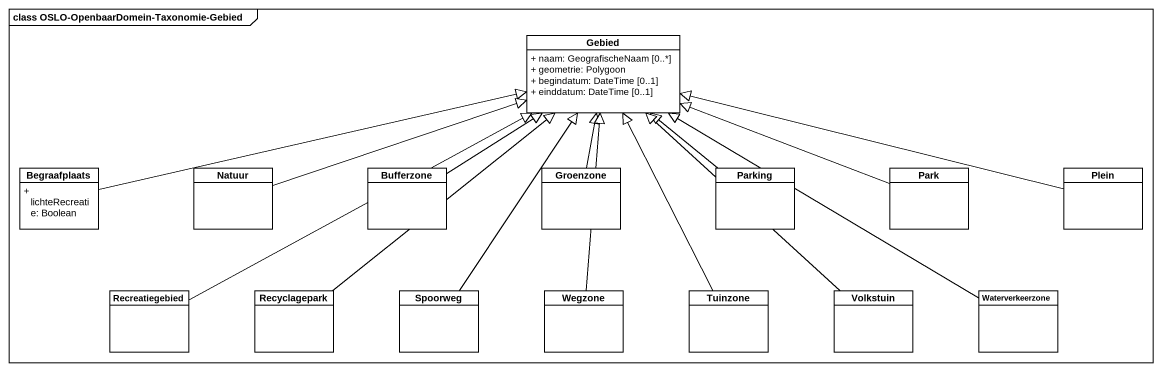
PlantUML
@startuml
mainframe class OSLO-OpenbaarDomein-Taxonomie-Gebied
hide circle
hide empty members
skinparam classAttributeIconSize 0
class Gebied {
  + naam: GeografischeNaam [0..*]
  + geometrie: Polygoon
  + begindatum: DateTime [0..1]
  + einddatum: DateTime [0..1]
}
class Begraafplaats {
  + lichteRecreatie: Boolean
}
class Natuur
class Bufferzone
class Groenzone
class Parking
class Park
class Plein
class Recreatiegebied
class Recyclagepark
class Spoorweg
class Wegzone
class Tuinzone
class Volkstuin
class Waterverkeerzone
Begraafplaats -right-|> Gebied
Natuur -right-|> Gebied
Bufferzone -up-|> Gebied
Groenzone -up-|> Gebied
Parking -up-|> Gebied
Park -left-|> Gebied
Plein -left-|> Gebied
Recreatiegebied -right-|> Gebied
Recyclagepark -up-|> Gebied
Spoorweg -up-|> Gebied
Wegzone -up-|> Gebied
Tuinzone -up-|> Gebied
Volkstuin -up-|> Gebied
Waterverkeerzone -left-|> Gebied
@enduml
